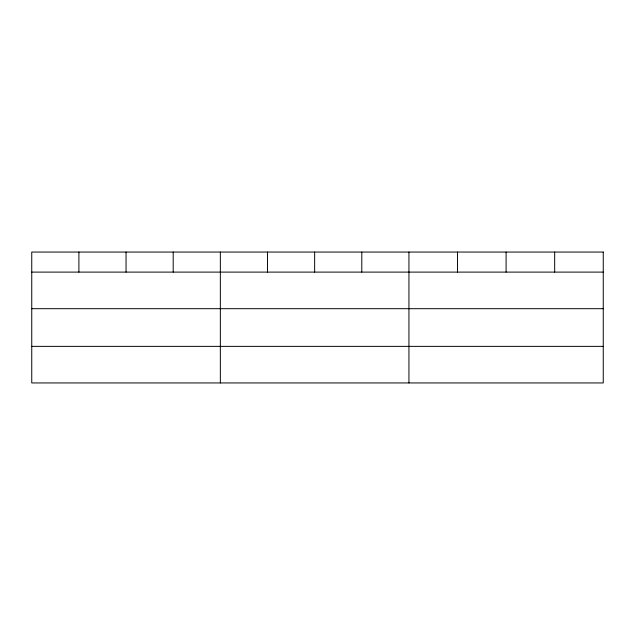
<?xml version="1.0" encoding="UTF-8"?>
<svg xmlns="http://www.w3.org/2000/svg" width="635" height="635" viewBox="0 0 635 635"><rect width="100%" height="100%" fill="white"/><g stroke="black" fill="none" stroke-linecap="round" stroke-linejoin="round"><path stroke-width="0.95" d="M31.75 272.105L603.25 272.105M31.75 308.689L603.25 308.689M31.75 346.369L603.25 346.369M554.672 252.055L554.672 272.105M506.095 252.055L506.095 272.105M457.517 252.055L457.517 272.105M408.94 252.055L408.94 382.945M361.791 252.055L361.791 272.105M314.642 252.055L314.642 272.105M267.494 252.055L267.494 272.105M220.345 252.055L220.345 382.945M173.196 252.055L173.196 272.105M126.047 252.055L126.047 272.105M78.899 252.055L78.899 272.105M603.25 252.055L31.75 252.055L31.75 382.945L603.25 382.945L603.25 252.055"/></g></svg>
